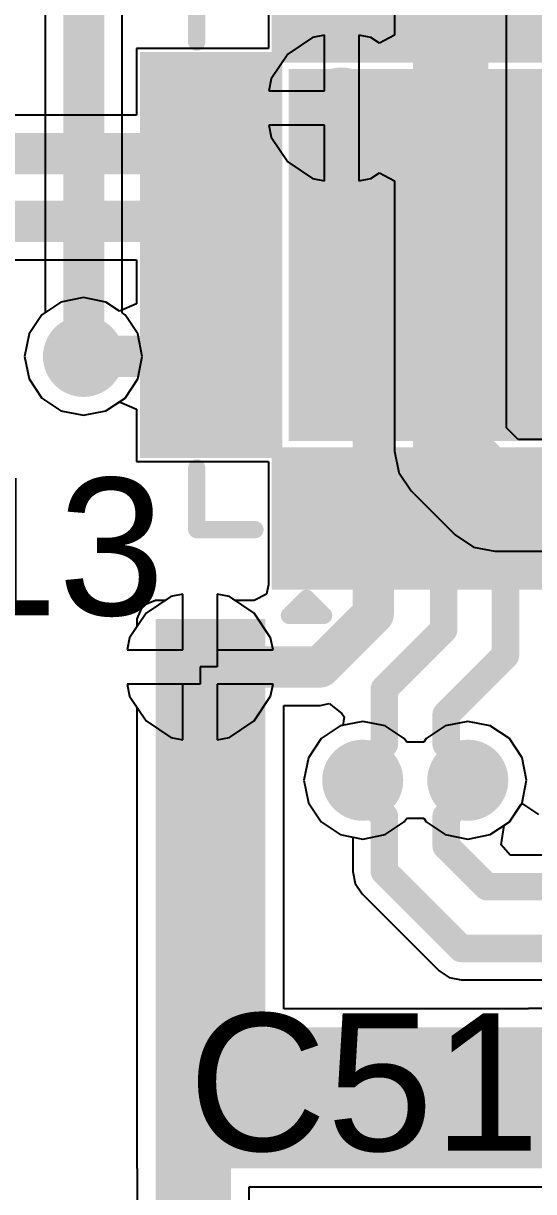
# Model space of a CAD drawing. Header units: millimetres. Extents: x -0.26 to 4.68, y -0.29 to 2.93.
# Drawn here: x 3.7863 to 3.935, y 1.1881 to 1.5284 of the extents above; entities that cross this region are included whole.
import ezdxf

# ---------------------------------------------------------------- set-up
doc = ezdxf.new("R2010")
doc.units = ezdxf.units.MM
doc.header["$MEASUREMENT"] = 0
for name, color, linetype in [('BottomLayer', 5, 'Continuous'), ('BottomSolder', 6, 'Continuous'), ('TopLayer', 1, 'Continuous'), ('TopOverlay', 2, 'Continuous'), ('TopPaste', 8, 'Continuous'), ('TopSolder', 216, 'Continuous'), ('ViaHoleLayer', 16, 'Continuous')]:
    doc.layers.add(name, color=color, linetype=linetype)
doc.styles.add('Arial', font='', dxfattribs={"height": 0.2})
doc.styles.get('Arial').set_extended_font_data('Arial')

# ---------------------------------------------------------------- blocks, each defined once
blk = doc.blocks.new('24_QFN__4_4__21')
at = {"layer": 'TopLayer'}
for points in [[(-0.05512, 0.06004), (-0.05512, 0.0935), (-0.04331, 0.0935), (-0.04331, 0.06004)], [(-0.03543, 0.06004), (-0.03543, 0.0935), (-0.02362, 0.0935), (-0.02362, 0.06004)], [(-0.01575, 0.06004), (-0.01575, 0.0935), (-0.00394, 0.0935), (-0.00394, 0.06004)], [(0.00394, 0.06004), (0.00394, 0.0935), (0.01575, 0.0935), (0.01575, 0.06004)], [(0.02362, 0.06004), (0.02362, 0.0935), (0.03543, 0.0935), (0.03543, 0.06004)], [(0.04331, 0.06004), (0.04331, 0.0935), (0.05512, 0.0935), (0.05512, 0.06004)], [(-0.0935, 0.05512), (-0.06004, 0.05512), (-0.06004, 0.04331), (-0.0935, 0.04331)], [(0.06004, 0.05512), (0.0935, 0.05512), (0.0935, 0.04331), (0.06004, 0.04331)], [(-0.0502, -0.0502), (-0.0502, 0.0502), (0.0502, 0.0502), (0.0502, -0.0502)], [(-0.0935, 0.03543), (-0.06004, 0.03543), (-0.06004, 0.02362), (-0.0935, 0.02362)], [(0.06004, 0.03543), (0.0935, 0.03543), (0.0935, 0.02362), (0.06004, 0.02362)], [(-0.0935, 0.01575), (-0.06004, 0.01575), (-0.06004, 0.00394), (-0.0935, 0.00394)], [(0.06004, 0.01575), (0.0935, 0.01575), (0.0935, 0.00394), (0.06004, 0.00394)], [(-0.0935, -0.00394), (-0.06004, -0.00394), (-0.06004, -0.01575), (-0.0935, -0.01575)], [(0.06004, -0.00394), (0.0935, -0.00394), (0.0935, -0.01575), (0.06004, -0.01575)], [(-0.0935, -0.02362), (-0.06004, -0.02362), (-0.06004, -0.03543), (-0.0935, -0.03543)], [(0.06004, -0.02362), (0.0935, -0.02362), (0.0935, -0.03543), (0.06004, -0.03543)], [(-0.0935, -0.04331), (-0.06004, -0.04331), (-0.06004, -0.05512), (-0.0935, -0.05512)], [(0.06004, -0.04331), (0.0935, -0.04331), (0.0935, -0.05512), (0.06004, -0.05512)], [(-0.04331, -0.06004), (-0.04331, -0.0935), (-0.05512, -0.0935), (-0.05512, -0.06004)], [(-0.02362, -0.06004), (-0.02362, -0.0935), (-0.03543, -0.0935), (-0.03543, -0.06004)], [(-0.00394, -0.06004), (-0.00394, -0.0935), (-0.01575, -0.0935), (-0.01575, -0.06004)], [(0.01575, -0.06004), (0.01575, -0.0935), (0.00394, -0.0935), (0.00394, -0.06004)], [(0.03543, -0.06004), (0.03543, -0.0935), (0.02362, -0.0935), (0.02362, -0.06004)], [(0.05512, -0.06004), (0.05512, -0.0935), (0.04331, -0.0935), (0.04331, -0.06004)]]:
    blk.add_hatch(color=1, dxfattribs=at).paths.add_polyline_path(points)
at = {"layer": 'TopPaste'}
for points in [[(-0.05512, 0.06004), (-0.05512, 0.0935), (-0.04331, 0.0935), (-0.04331, 0.06004)], [(-0.03543, 0.06004), (-0.03543, 0.0935), (-0.02362, 0.0935), (-0.02362, 0.06004)], [(-0.01575, 0.06004), (-0.01575, 0.0935), (-0.00394, 0.0935), (-0.00394, 0.06004)], [(0.00394, 0.06004), (0.00394, 0.0935), (0.01575, 0.0935), (0.01575, 0.06004)], [(0.02362, 0.06004), (0.02362, 0.0935), (0.03543, 0.0935), (0.03543, 0.06004)], [(0.04331, 0.06004), (0.04331, 0.0935), (0.05512, 0.0935), (0.05512, 0.06004)], [(-0.0935, 0.05512), (-0.06004, 0.05512), (-0.06004, 0.04331), (-0.0935, 0.04331)], [(0.06004, 0.05512), (0.0935, 0.05512), (0.0935, 0.04331), (0.06004, 0.04331)], [(-0.0502, -0.0502), (-0.0502, 0.0502), (0.0502, 0.0502), (0.0502, -0.0502)], [(-0.0935, 0.03543), (-0.06004, 0.03543), (-0.06004, 0.02362), (-0.0935, 0.02362)], [(0.06004, 0.03543), (0.0935, 0.03543), (0.0935, 0.02362), (0.06004, 0.02362)], [(-0.0935, 0.01575), (-0.06004, 0.01575), (-0.06004, 0.00394), (-0.0935, 0.00394)], [(0.06004, 0.01575), (0.0935, 0.01575), (0.0935, 0.00394), (0.06004, 0.00394)], [(-0.0935, -0.00394), (-0.06004, -0.00394), (-0.06004, -0.01575), (-0.0935, -0.01575)], [(0.06004, -0.00394), (0.0935, -0.00394), (0.0935, -0.01575), (0.06004, -0.01575)], [(-0.0935, -0.02362), (-0.06004, -0.02362), (-0.06004, -0.03543), (-0.0935, -0.03543)], [(0.06004, -0.02362), (0.0935, -0.02362), (0.0935, -0.03543), (0.06004, -0.03543)], [(-0.0935, -0.04331), (-0.06004, -0.04331), (-0.06004, -0.05512), (-0.0935, -0.05512)], [(0.06004, -0.04331), (0.0935, -0.04331), (0.0935, -0.05512), (0.06004, -0.05512)], [(-0.04331, -0.06004), (-0.04331, -0.0935), (-0.05512, -0.0935), (-0.05512, -0.06004)], [(-0.02362, -0.06004), (-0.02362, -0.0935), (-0.03543, -0.0935), (-0.03543, -0.06004)], [(-0.00394, -0.06004), (-0.00394, -0.0935), (-0.01575, -0.0935), (-0.01575, -0.06004)], [(0.01575, -0.06004), (0.01575, -0.0935), (0.00394, -0.0935), (0.00394, -0.06004)], [(0.03543, -0.06004), (0.03543, -0.0935), (0.02362, -0.0935), (0.02362, -0.06004)], [(0.05512, -0.06004), (0.05512, -0.0935), (0.04331, -0.0935), (0.04331, -0.06004)]]:
    blk.add_hatch(color=8, dxfattribs=at).paths.add_polyline_path(points)
at = {"layer": 'TopSolder'}
for points in [[(-0.05912, 0.05604), (-0.05912, 0.0975), (-0.03931, 0.0975), (-0.03931, 0.05604)], [(-0.03943, 0.05604), (-0.03943, 0.0975), (-0.01962, 0.0975), (-0.01962, 0.05604)], [(-0.01975, 0.05604), (-0.01975, 0.0975), (0.00006, 0.0975), (0.00006, 0.05604)], [(-0.00006, 0.05604), (-0.00006, 0.0975), (0.01975, 0.0975), (0.01975, 0.05604)], [(0.01962, 0.05604), (0.01962, 0.0975), (0.03943, 0.0975), (0.03943, 0.05604)], [(0.03931, 0.05604), (0.03931, 0.0975), (0.05912, 0.0975), (0.05912, 0.05604)], [(-0.0975, 0.05912), (-0.05604, 0.05912), (-0.05604, 0.03931), (-0.0975, 0.03931)], [(0.05604, 0.05912), (0.0975, 0.05912), (0.0975, 0.03931), (0.05604, 0.03931)], [(-0.0542, -0.0542), (-0.0542, 0.0542), (0.0542, 0.0542), (0.0542, -0.0542)], [(-0.0975, 0.03943), (-0.05604, 0.03943), (-0.05604, 0.01962), (-0.0975, 0.01962)], [(0.05604, 0.03943), (0.0975, 0.03943), (0.0975, 0.01962), (0.05604, 0.01962)], [(-0.0975, 0.01975), (-0.05604, 0.01975), (-0.05604, -0.00006), (-0.0975, -0.00006)], [(0.05604, 0.01975), (0.0975, 0.01975), (0.0975, -0.00006), (0.05604, -0.00006)], [(-0.0975, 0.00006), (-0.05604, 0.00006), (-0.05604, -0.01975), (-0.0975, -0.01975)], [(0.05604, 0.00006), (0.0975, 0.00006), (0.0975, -0.01975), (0.05604, -0.01975)], [(-0.0975, -0.01962), (-0.05604, -0.01962), (-0.05604, -0.03943), (-0.0975, -0.03943)], [(0.05604, -0.01962), (0.0975, -0.01962), (0.0975, -0.03943), (0.05604, -0.03943)], [(-0.0975, -0.03931), (-0.05604, -0.03931), (-0.05604, -0.05912), (-0.0975, -0.05912)], [(0.05604, -0.03931), (0.0975, -0.03931), (0.0975, -0.05912), (0.05604, -0.05912)], [(-0.03931, -0.05604), (-0.03931, -0.0975), (-0.05912, -0.0975), (-0.05912, -0.05604)], [(-0.01962, -0.05604), (-0.01962, -0.0975), (-0.03943, -0.0975), (-0.03943, -0.05604)], [(0.00006, -0.05604), (0.00006, -0.0975), (-0.01975, -0.0975), (-0.01975, -0.05604)], [(0.01975, -0.05604), (0.01975, -0.0975), (-0.00006, -0.0975), (-0.00006, -0.05604)], [(0.03943, -0.05604), (0.03943, -0.0975), (0.01962, -0.0975), (0.01962, -0.05604)], [(0.05912, -0.05604), (0.05912, -0.0975), (0.03931, -0.0975), (0.03931, -0.05604)]]:
    blk.add_hatch(color=216, dxfattribs=at).paths.add_polyline_path(points)
at = {"layer": 'TopOverlay', "const_width": 0.005}
for points in [[(-0.08, 0.081), (-0.062, 0.081)], [(-0.08, 0.081), (-0.08, 0.064)], [(0.062, 0.081), (0.08, 0.081)], [(0.08, 0.081), (0.08, 0.064)], [(-0.105, 0.054), (-0.105, 0.044)], [(-0.105, 0.054), (-0.1, 0.049)], [(-0.1, 0.049), (-0.105, 0.044)], [(-0.08, -0.064), (-0.08, -0.081)], [(0.08, -0.064), (0.08, -0.081)], [(-0.08, -0.081), (-0.062, -0.081)], [(0.062, -0.081), (0.08, -0.081)]]:
    blk.add_lwpolyline(points, dxfattribs=at)
at = {"layer": 'TopOverlay', "const_width": 0.0025}
for points in [[(-0.08125, 0.081, 1), (-0.07875, 0.081, 1)], [(-0.08125, 0.081, 1), (-0.07875, 0.081, 1)], [(-0.06325, 0.081, 1), (-0.06075, 0.081, 1)], [(0.06075, 0.081, 1), (0.06325, 0.081, 1)], [(0.07875, 0.081, 1), (0.08125, 0.081, 1)], [(0.07875, 0.081, 1), (0.08125, 0.081, 1)], [(-0.08125, 0.064, 1), (-0.07875, 0.064, 1)], [(0.07875, 0.064, 1), (0.08125, 0.064, 1)], [(-0.10625, 0.054, 1), (-0.10375, 0.054, 1)], [(-0.10625, 0.054, 1), (-0.10375, 0.054, 1)], [(-0.10125, 0.049, 1), (-0.09875, 0.049, 1)], [(-0.10125, 0.049, 1), (-0.09875, 0.049, 1)], [(-0.10625, 0.044, 1), (-0.10375, 0.044, 1)], [(-0.10625, 0.044, 1), (-0.10375, 0.044, 1)], [(-0.08125, -0.064, 1), (-0.07875, -0.064, 1)], [(0.07875, -0.064, 1), (0.08125, -0.064, 1)], [(-0.08125, -0.081, 1), (-0.07875, -0.081, 1)], [(-0.08125, -0.081, 1), (-0.07875, -0.081, 1)], [(-0.06325, -0.081, 1), (-0.06075, -0.081, 1)], [(0.06075, -0.081, 1), (0.06325, -0.081, 1)], [(0.07875, -0.081, 1), (0.08125, -0.081, 1)], [(0.07875, -0.081, 1), (0.08125, -0.081, 1)]]:
    blk.add_lwpolyline(points, format="xyb", close=True, dxfattribs=at)

msp = doc.modelspace()

# ---------------------------------------------------------------- hatches: boundary and pattern name
at = {"layer": 'BottomLayer'}
h = msp.add_hatch(color=5, dxfattribs=at)
edge = h.paths.add_edge_path()
edge.add_arc((3.87905, 1.50377), 0.01181, 0, 360)
h = msp.add_hatch(color=5, dxfattribs=at)
edge = h.paths.add_edge_path()
edge.add_arc((3.80382, 1.43142), 0.01181, 0, 360)
h = msp.add_hatch(color=5, dxfattribs=at)
edge = h.paths.add_edge_path()
edge.add_arc((3.83782, 1.34095), 0.01181, 0, 360)
h = msp.add_hatch(color=5, dxfattribs=at)
edge = h.paths.add_edge_path()
edge.add_arc((3.8852, 1.30795), 0.01181, 0, 360)
h = msp.add_hatch(color=5, dxfattribs=at)
edge = h.paths.add_edge_path()
edge.add_arc((3.91582, 1.30795), 0.01181, 0, 360)
at = {"layer": 'BottomSolder'}
h = msp.add_hatch(color=6, dxfattribs=at)
edge = h.paths.add_edge_path()
edge.add_arc((3.87905, 1.50377), 0.00591, 0, 360)
h = msp.add_hatch(color=6, dxfattribs=at)
edge = h.paths.add_edge_path()
edge.add_arc((3.80382, 1.43142), 0.00591, 0, 360)
h = msp.add_hatch(color=6, dxfattribs=at)
edge = h.paths.add_edge_path()
edge.add_arc((3.83782, 1.34095), 0.00591, 0, 360)
h = msp.add_hatch(color=6, dxfattribs=at)
edge = h.paths.add_edge_path()
edge.add_arc((3.8852, 1.30795), 0.00591, 0, 360)
h = msp.add_hatch(color=6, dxfattribs=at)
edge = h.paths.add_edge_path()
edge.add_arc((3.91582, 1.30795), 0.00591, 0, 360)
at = {"layer": 'TopLayer'}
h = msp.add_hatch(color=1, dxfattribs=at)
edge = h.paths.add_edge_path()
edge.add_arc((3.87905, 1.50377), 0.01181, 0, 360)
h = msp.add_hatch(color=1, dxfattribs=at)
edge = h.paths.add_edge_path()
edge.add_arc((3.80382, 1.43142), 0.01181, 0, 360)
for points in [[(3.82482, 1.19495), (3.85682, 1.19495), (3.85682, 1.35495), (3.82482, 1.35495)], [(3.82482, 1.19495), (4.03682, 1.19495), (4.03682, 1.23595), (3.82482, 1.23595)]]:
    msp.add_hatch(color=1, dxfattribs=at).paths.add_polyline_path(points)
h = msp.add_hatch(color=1, dxfattribs=at)
edge = h.paths.add_edge_path()
edge.add_arc((3.83782, 1.34095), 0.01181, 0, 360)
h = msp.add_hatch(color=1, dxfattribs=at)
edge = h.paths.add_edge_path()
edge.add_arc((3.8852, 1.30795), 0.01181, 0, 360)
h = msp.add_hatch(color=1, dxfattribs=at)
edge = h.paths.add_edge_path()
edge.add_arc((3.91582, 1.30795), 0.01181, 0, 360)
at = {"layer": 'TopSolder'}
h = msp.add_hatch(color=216, dxfattribs=at)
edge = h.paths.add_edge_path()
edge.add_arc((3.87905, 1.50377), 0.00591, 0, 360)
h = msp.add_hatch(color=216, dxfattribs=at)
edge = h.paths.add_edge_path()
edge.add_arc((3.80382, 1.43142), 0.00591, 0, 360)
h = msp.add_hatch(color=216, dxfattribs=at)
edge = h.paths.add_edge_path()
edge.add_arc((3.83782, 1.34095), 0.00591, 0, 360)
h = msp.add_hatch(color=216, dxfattribs=at)
edge = h.paths.add_edge_path()
edge.add_arc((3.8852, 1.30795), 0.00591, 0, 360)
h = msp.add_hatch(color=216, dxfattribs=at)
edge = h.paths.add_edge_path()
edge.add_arc((3.91582, 1.30795), 0.00591, 0, 360)
at = {"layer": 'ViaHoleLayer'}
h = msp.add_hatch(color=16, dxfattribs=at)
edge = h.paths.add_edge_path()
edge.add_arc((3.87905, 1.50377), 0.00591, 0, 360)
h = msp.add_hatch(color=16, dxfattribs=at)
edge = h.paths.add_edge_path()
edge.add_arc((3.80382, 1.43142), 0.00591, 0, 360)
h = msp.add_hatch(color=16, dxfattribs=at)
edge = h.paths.add_edge_path()
edge.add_arc((3.83782, 1.34095), 0.00591, 0, 360)
h = msp.add_hatch(color=16, dxfattribs=at)
edge = h.paths.add_edge_path()
edge.add_arc((3.8852, 1.30795), 0.00591, 0, 360)
h = msp.add_hatch(color=16, dxfattribs=at)
edge = h.paths.add_edge_path()
edge.add_arc((3.91582, 1.30795), 0.00591, 0, 360)

# ---------------------------------------------------------------- linework, layer by layer
at = {"layer": 'BottomLayer'}
for p, q in [((3.81513, 1.44409), (3.81513, 1.79522)), ((3.92714, 1.41059), (3.92714, 1.62654)), ((3.89451, 1.60533), (3.89451, 1.52498)), ((3.7927, 1.55991), (3.7927, 1.4442)), ((3.87405, 1.52501), (3.87054, 1.52432)), ((3.87405, 1.50877), (3.87405, 1.52501)), ((3.88756, 1.52432), (3.88405, 1.52501)), ((3.88405, 1.52501), (3.88405, 1.50377)), ((3.89451, 1.52498), (3.8901, 1.52262)), ((3.87054, 1.52432), (3.86333, 1.5195)), ((3.8901, 1.52262), (3.88756, 1.52432)), ((3.86333, 1.5195), (3.85851, 1.51228)), ((3.85851, 1.51228), (3.85781, 1.50877)), ((3.85781, 1.50877), (3.87405, 1.50877)), ((3.88405, 1.50377), (3.88405, 1.48253)), ((3.87405, 1.49877), (3.85781, 1.49877)), ((3.85781, 1.49877), (3.85851, 1.49526)), ((3.87405, 1.48253), (3.87405, 1.49877)), ((3.85851, 1.49526), (3.86333, 1.48805)), ((3.86333, 1.48805), (3.87054, 1.48323)), ((3.88756, 1.48323), (3.8901, 1.48492)), ((3.8901, 1.48492), (3.89451, 1.48256)), ((3.87054, 1.48323), (3.87405, 1.48253)), ((3.88405, 1.48253), (3.88756, 1.48323)), ((3.89451, 1.48256), (3.89451, 1.40384)), ((3.7917, 1.44354), (3.78799, 1.43798)), ((3.7927, 1.4442), (3.7917, 1.44354)), ((3.81594, 1.44354), (3.81513, 1.44409)), ((3.81966, 1.43798), (3.81594, 1.44354)), ((3.78799, 1.43798), (3.78668, 1.43142)), ((3.82096, 1.43142), (3.81966, 1.43798)), ((3.78668, 1.43142), (3.78799, 1.42486)), ((3.81966, 1.42486), (3.82096, 1.43142)), ((3.78799, 1.42486), (3.7917, 1.4193)), ((3.81594, 1.4193), (3.81966, 1.42486)), ((3.7917, 1.4193), (3.79726, 1.41559)), ((3.81038, 1.41559), (3.81594, 1.4193)), ((3.79726, 1.41559), (3.80382, 1.41428)), ((3.80382, 1.41428), (3.81038, 1.41559)), ((3.93047, 1.40726), (3.92714, 1.41059)), ((3.93832, 1.40726), (3.93047, 1.40726)), ((3.89451, 1.40384), (3.89575, 1.39759)), ((3.89575, 1.39759), (3.89929, 1.3923)), ((3.89929, 1.3923), (3.91217, 1.37941)), ((3.91217, 1.37941), (3.91747, 1.37588)), ((3.91747, 1.37588), (3.92371, 1.37464)), ((3.92371, 1.37464), (3.93832, 1.37464)), ((3.82931, 1.36149), (3.8221, 1.35667)), ((3.83282, 1.36219), (3.82931, 1.36149)), ((3.83282, 1.34595), (3.83282, 1.36219)), ((3.84633, 1.36149), (3.84282, 1.36219)), ((3.84282, 1.36219), (3.84282, 1.34595)), ((3.85355, 1.35667), (3.84633, 1.36149)), ((3.8221, 1.35667), (3.81728, 1.34946)), ((3.85837, 1.34946), (3.85355, 1.35667)), ((3.81728, 1.34946), (3.81658, 1.34595)), ((3.85907, 1.34595), (3.85837, 1.34946)), ((3.81658, 1.34595), (3.83282, 1.34595)), ((3.84282, 1.34595), (3.85907, 1.34595)), ((3.83282, 1.33595), (3.81658, 1.33595)), ((3.81658, 1.33595), (3.81728, 1.33244)), ((3.83282, 1.3197), (3.83282, 1.33595)), ((3.85907, 1.33595), (3.84282, 1.33595)), ((3.84282, 1.33595), (3.84282, 1.3197)), ((3.85837, 1.33244), (3.85907, 1.33595)), ((3.81728, 1.33244), (3.8221, 1.32522)), ((3.85355, 1.32522), (3.85837, 1.33244)), ((3.8221, 1.32522), (3.82931, 1.3204)), ((3.84633, 1.3204), (3.85355, 1.32522)), ((3.8852, 1.32509), (3.87864, 1.32378)), ((3.89176, 1.32378), (3.8852, 1.32509)), ((3.91582, 1.32509), (3.90926, 1.32378)), ((3.92238, 1.32378), (3.91582, 1.32509)), ((3.87864, 1.32378), (3.87308, 1.32007)), ((3.89732, 1.32007), (3.89176, 1.32378)), ((3.90926, 1.32378), (3.9037, 1.32007)), ((3.92794, 1.32007), (3.92238, 1.32378)), ((3.82931, 1.3204), (3.83282, 1.3197)), ((3.84282, 1.3197), (3.84633, 1.3204)), ((3.87308, 1.32007), (3.86937, 1.31451)), ((3.89801, 1.31903), (3.89732, 1.32007)), ((3.90301, 1.31903), (3.89801, 1.31903)), ((3.9037, 1.32007), (3.90301, 1.31903)), ((3.93166, 1.31451), (3.92794, 1.32007)), ((3.86937, 1.31451), (3.86806, 1.30795)), ((3.93296, 1.30795), (3.93166, 1.31451)), ((3.86806, 1.30795), (3.86937, 1.30139)), ((3.93166, 1.30139), (3.93296, 1.30795)), ((3.86937, 1.30139), (3.87308, 1.29583)), ((3.92794, 1.29583), (3.93166, 1.30139)), ((3.87308, 1.29583), (3.87864, 1.29211)), ((3.92556, 1.28913), (3.92638, 1.29478)), ((3.92638, 1.29478), (3.92794, 1.29583)), ((3.87864, 1.29211), (3.88234, 1.29138)), ((3.88234, 1.29138), (3.88234, 1.28137)), ((3.92816, 1.28612), (3.92556, 1.28913)), ((4.04402, 1.28612), (3.92816, 1.28612)), ((3.88234, 1.28137), (3.88303, 1.27786)), ((3.88303, 1.27786), (3.88502, 1.27488)), ((3.88502, 1.27488), (3.90744, 1.25246)), ((3.90744, 1.25246), (3.91042, 1.25047)), ((3.91042, 1.25047), (3.91393, 1.24977)), ((3.91393, 1.24977), (4.05528, 1.24977))]:
    msp.add_line(p, q, dxfattribs=at)
for points, const_width in [([(3.80391, 1.43151), (3.80391, 1.80791)], 0.012), ([(3.91082, 1.40384), (3.91082, 1.65395)], 0.022), ([(3.80382, 1.43142), (3.80391, 1.43151)], 0.012), ([(3.91082, 1.40384), (3.92371, 1.39095)], 0.022), ([(3.92371, 1.39095), (3.96082, 1.39095)], 0.022), ([(3.8852, 1.30372), (3.8852, 1.30795)], 0.008), ([(3.91582, 1.30372), (3.91582, 1.30795)], 0.008), ([(3.8852, 1.30372), (3.89151, 1.29741)], 0.008), ([(3.90951, 1.29741), (3.91582, 1.30372)], 0.008), ([(3.89151, 1.28137), (3.89151, 1.29741)], 0.008), ([(3.90951, 1.28882), (3.90951, 1.29741)], 0.008), ([(3.90951, 1.28882), (3.92139, 1.27695)], 0.008), ([(3.89151, 1.28137), (3.91393, 1.25895)], 0.008), ([(3.92139, 1.27695), (4.04782, 1.27695)], 0.008), ([(3.91393, 1.25895), (4.05528, 1.25895)], 0.008)]:
    msp.add_lwpolyline(points, dxfattribs=dict(at, const_width=const_width))
for points, const_width in [([(3.80082, 1.43142, 1), (3.80682, 1.43142, 1)], 0.006), ([(3.80091, 1.43151, 1), (3.80691, 1.43151, 1)], 0.006), ([(3.80091, 1.43151, 1), (3.80691, 1.43151, 1)], 0.006), ([(3.90532, 1.40384, 1), (3.91632, 1.40384, 1)], 0.011), ([(3.90532, 1.40384, 1), (3.91632, 1.40384, 1)], 0.011), ([(3.91821, 1.39095, 1), (3.92921, 1.39095, 1)], 0.011), ([(3.91821, 1.39095, 1), (3.92921, 1.39095, 1)], 0.011), ([(3.8832, 1.30795, 1), (3.8872, 1.30795, 1)], 0.004), ([(3.91382, 1.30795, 1), (3.91782, 1.30795, 1)], 0.004), ([(3.8832, 1.30372, 1), (3.8872, 1.30372, 1)], 0.004), ([(3.8832, 1.30372, 1), (3.8872, 1.30372, 1)], 0.004), ([(3.91382, 1.30372, 1), (3.91782, 1.30372, 1)], 0.004), ([(3.91382, 1.30372, 1), (3.91782, 1.30372, 1)], 0.004), ([(3.88951, 1.29741, 1), (3.89351, 1.29741, 1)], 0.004), ([(3.88951, 1.29741, 1), (3.89351, 1.29741, 1)], 0.004), ([(3.90751, 1.29741, 1), (3.91151, 1.29741, 1)], 0.004), ([(3.90751, 1.29741, 1), (3.91151, 1.29741, 1)], 0.004), ([(3.90751, 1.28882, 1), (3.91151, 1.28882, 1)], 0.004), ([(3.90751, 1.28882, 1), (3.91151, 1.28882, 1)], 0.004), ([(3.88951, 1.28137, 1), (3.89351, 1.28137, 1)], 0.004), ([(3.88951, 1.28137, 1), (3.89351, 1.28137, 1)], 0.004), ([(3.91939, 1.27695, 1), (3.92339, 1.27695, 1)], 0.004), ([(3.91939, 1.27695, 1), (3.92339, 1.27695, 1)], 0.004), ([(3.91193, 1.25895, 1), (3.91593, 1.25895, 1)], 0.004), ([(3.91193, 1.25895, 1), (3.91593, 1.25895, 1)], 0.004)]:
    msp.add_lwpolyline(points, format="xyb", close=True, dxfattribs=dict(at, const_width=const_width))
at = {"layer": 'TopLayer'}
for p, q in [((3.8577, 1.55945), (3.8577, 1.52115)), ((3.85763, 1.52107), (3.81932, 1.52107)), ((3.81932, 1.52107), (3.81932, 1.50169)), ((3.8577, 1.52115), (3.85763, 1.52115)), ((3.85763, 1.52115), (3.85763, 1.52107)), ((3.81932, 1.50169), (3.65551, 1.50169)), ((3.68631, 1.45958), (3.81932, 1.45958)), ((3.81932, 1.45958), (3.81932, 1.44684)), ((3.79726, 1.44726), (3.7917, 1.44354)), ((3.80382, 1.44856), (3.79726, 1.44726)), ((3.81038, 1.44726), (3.80382, 1.44856)), ((3.81432, 1.44463), (3.81038, 1.44726)), ((3.81925, 1.44677), (3.81432, 1.44463)), ((3.81932, 1.44684), (3.81925, 1.44677)), ((3.7917, 1.44354), (3.78799, 1.43798)), ((3.78799, 1.43798), (3.78668, 1.43142)), ((3.78668, 1.43142), (3.78799, 1.42486)), ((3.78799, 1.42486), (3.7917, 1.4193)), ((3.7917, 1.4193), (3.79726, 1.41559)), ((3.81038, 1.41559), (3.81432, 1.41822)), ((3.81432, 1.41822), (3.81925, 1.41607)), ((3.81925, 1.41607), (3.81932, 1.416)), ((3.81932, 1.416), (3.81932, 1.40083)), ((3.79726, 1.41559), (3.80382, 1.41428)), ((3.80382, 1.41428), (3.81038, 1.41559)), ((3.81932, 1.40083), (3.85763, 1.40083)), ((3.85763, 1.40083), (3.85763, 1.40075)), ((3.85763, 1.40075), (3.8577, 1.40075)), ((3.8577, 1.40075), (3.8577, 1.36498)), ((3.8577, 1.36498), (3.85717, 1.36217)), ((3.82931, 1.36149), (3.82762, 1.36036)), ((3.83282, 1.36219), (3.82931, 1.36149)), ((3.83282, 1.34595), (3.83282, 1.36219)), ((3.84633, 1.36149), (3.84282, 1.36219)), ((3.84282, 1.36219), (3.84282, 1.34095)), ((3.84803, 1.36036), (3.84633, 1.36149)), ((3.85717, 1.36217), (3.85357, 1.36036)), ((3.821, 1.35878), (3.81941, 1.35495)), ((3.82482, 1.36036), (3.821, 1.35878)), ((3.82762, 1.36036), (3.82482, 1.36036)), ((3.85357, 1.36036), (3.84803, 1.36036)), ((3.81941, 1.35495), (3.81941, 1.35265)), ((3.81941, 1.35265), (3.81728, 1.34946)), ((3.81728, 1.34946), (3.81658, 1.34595)), ((3.81658, 1.34595), (3.83282, 1.34595)), ((3.84282, 1.34095), (3.83782, 1.34095)), ((3.83782, 1.34095), (3.83782, 1.33595)), ((3.83782, 1.33595), (3.81658, 1.33595)), ((3.81658, 1.33595), (3.81728, 1.33244)), ((3.81728, 1.33244), (3.81941, 1.32925)), ((3.81941, 1.32925), (3.81941, 1.23595)), ((3.86223, 1.24136), (3.86223, 1.32973)), ((3.86223, 1.32973), (3.87282, 1.32973)), ((3.87282, 1.32973), (3.87547, 1.33026)), ((3.87282, 1.32973), (3.87282, 1.32973)), ((3.87547, 1.33026), (3.87915, 1.32743)), ((3.87915, 1.32743), (3.8798, 1.32641)), ((3.87944, 1.32394), (3.87864, 1.32378)), ((3.8798, 1.32641), (3.87944, 1.32394)), ((3.87864, 1.32378), (3.87308, 1.32007)), ((3.87308, 1.32007), (3.86937, 1.31451)), ((3.86937, 1.31451), (3.86806, 1.30795)), ((3.86806, 1.30795), (3.86937, 1.30139)), ((3.86937, 1.30139), (3.87308, 1.29583)), ((3.92794, 1.29583), (3.93141, 1.30102)), ((3.93141, 1.30102), (3.93177, 1.30106)), ((3.93177, 1.30106), (3.93641, 1.298)), ((3.89732, 1.29583), (3.89801, 1.29686)), ((3.89801, 1.29686), (3.90301, 1.29686)), ((3.90301, 1.29686), (3.9037, 1.29583)), ((3.87308, 1.29583), (3.87864, 1.29211)), ((3.89176, 1.29211), (3.89732, 1.29583)), ((3.9037, 1.29583), (3.90926, 1.29211)), ((3.92238, 1.29211), (3.92794, 1.29583)), ((3.87864, 1.29211), (3.8852, 1.29081)), ((3.8852, 1.29081), (3.89176, 1.29211)), ((3.90926, 1.29211), (3.91582, 1.29081)), ((3.91582, 1.29081), (3.92238, 1.29211)), ((3.93355, 1.24136), (3.86223, 1.24136)), ((3.95605, 1.24142), (3.93355, 1.24142)), ((3.93355, 1.24142), (3.93355, 1.24136)), ((3.81941, 1.23595), (3.81941, 1.19495)), ((3.81941, 1.19495), (3.81951, 1.19471)), ((3.81951, 1.19471), (3.81951, 1.06195)), ((3.85214, 1.15487), (3.85214, 1.18954)), ((3.85214, 1.18954), (4.03682, 1.18954))]:
    msp.add_line(p, q, dxfattribs=at)
for points, const_width in [([(3.65551, 1.49048), (3.84105, 1.49048)], 0.012), ([(3.68167, 1.47079), (3.84105, 1.47079)], 0.012), ([(3.88829, 1.43142), (3.91782, 1.46095)], 0.008), ([(3.8003, 1.43142), (3.84105, 1.43142)], 0.012), ([(3.88829, 1.38418), (3.88829, 1.43142)], 0.012), ([(3.88829, 1.35642), (3.88829, 1.38418)], 0.012), ([(3.90798, 1.38418), (3.90882, 1.38333)], 0.008), ([(3.90882, 1.35184), (3.90882, 1.38333)], 0.008), ([(3.92682, 1.38333), (3.92767, 1.38418)], 0.008), ([(3.92682, 1.34438), (3.92682, 1.38333)], 0.008), ([(3.87282, 1.34095), (3.88829, 1.35642)], 0.012), ([(3.89151, 1.33453), (3.90882, 1.35184)], 0.008), ([(3.90951, 1.32707), (3.92682, 1.34438)], 0.008), ([(3.83782, 1.34095), (3.87282, 1.34095)], 0.012), ([(3.89151, 1.31849), (3.89151, 1.33453)], 0.008), ([(3.90951, 1.31849), (3.90951, 1.32707)], 0.008), ([(3.83582, 1.06195), (3.83582, 1.21395)], 0.022)]:
    msp.add_lwpolyline(points, dxfattribs=dict(at, const_width=const_width))
for points, const_width in [([(3.83805, 1.49048, 1), (3.84405, 1.49048, 1)], 0.006), ([(3.83805, 1.47079, 1), (3.84405, 1.47079, 1)], 0.006), ([(3.91582, 1.46095, 1), (3.91982, 1.46095, 1)], 0.004), ([(3.7973, 1.43142, 1), (3.80329, 1.43142, 1)], 0.006), ([(3.83805, 1.43142, 1), (3.84405, 1.43142, 1)], 0.006), ([(3.88529, 1.43142, 1), (3.89129, 1.43142, 1)], 0.006), ([(3.88629, 1.43142, 1), (3.89029, 1.43142, 1)], 0.004), ([(3.88529, 1.38418, 1), (3.89129, 1.38418, 1)], 0.006), ([(3.88529, 1.38418, 1), (3.89129, 1.38418, 1)], 0.006), ([(3.90598, 1.38418, 1), (3.90998, 1.38418, 1)], 0.004), ([(3.90682, 1.38333, 1), (3.91082, 1.38333, 1)], 0.004), ([(3.90682, 1.38333, 1), (3.91082, 1.38333, 1)], 0.004), ([(3.92482, 1.38333, 1), (3.92882, 1.38333, 1)], 0.004), ([(3.92482, 1.38333, 1), (3.92882, 1.38333, 1)], 0.004), ([(3.92566, 1.38418, 1), (3.92966, 1.38418, 1)], 0.004), ([(3.88529, 1.35642, 1), (3.89129, 1.35642, 1)], 0.006), ([(3.88529, 1.35642, 1), (3.89129, 1.35642, 1)], 0.006), ([(3.90682, 1.35184, 1), (3.91082, 1.35184, 1)], 0.004), ([(3.90682, 1.35184, 1), (3.91082, 1.35184, 1)], 0.004), ([(3.92482, 1.34438, 1), (3.92882, 1.34438, 1)], 0.004), ([(3.92482, 1.34438, 1), (3.92882, 1.34438, 1)], 0.004), ([(3.83482, 1.34095, 1), (3.84082, 1.34095, 1)], 0.006), ([(3.86982, 1.34095, 1), (3.87582, 1.34095, 1)], 0.006), ([(3.86982, 1.34095, 1), (3.87582, 1.34095, 1)], 0.006), ([(3.88951, 1.33453, 1), (3.89351, 1.33453, 1)], 0.004), ([(3.88951, 1.33453, 1), (3.89351, 1.33453, 1)], 0.004), ([(3.90751, 1.32707, 1), (3.91151, 1.32707, 1)], 0.004), ([(3.90751, 1.32707, 1), (3.91151, 1.32707, 1)], 0.004), ([(3.88951, 1.31849, 1), (3.89351, 1.31849, 1)], 0.004), ([(3.90751, 1.31849, 1), (3.91151, 1.31849, 1)], 0.004), ([(3.83032, 1.21395, 1), (3.84132, 1.21395, 1)], 0.011)]:
    msp.add_lwpolyline(points, format="xyb", close=True, dxfattribs=dict(at, const_width=const_width))

# ---------------------------------------------------------------- block references
at = {"rotation": 90}
msp.add_blockref('24_QFN__4_4__21', (3.91782, 1.46095), dxfattribs=at)

# ---------------------------------------------------------------- texts
at = {"layer": 'TopOverlay', "style": 'Arial'}
for s, p in [('U13', (3.72502, 1.35601)), ('C51', (3.83435, 1.20001))]:
    msp.add_text(s, height=0.04, dxfattribs=at).set_placement(p)

doc.saveas('drawing.dxf')
